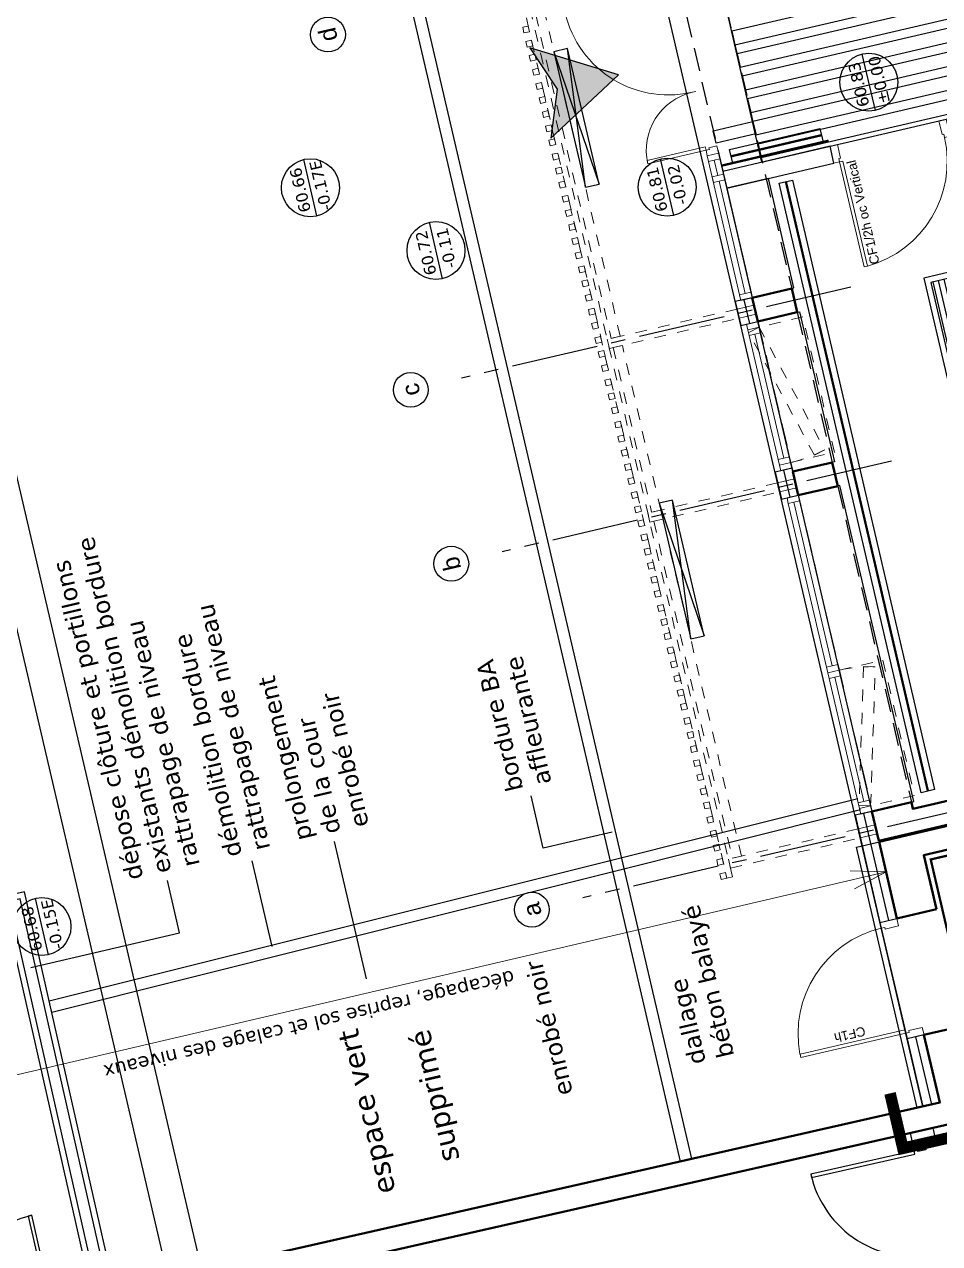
# Model space of a CAD drawing. Header units: metres. Extents: x 595893 to 596105, y 139631 to 139768.
# Drawn here: x 596065.26 to 596073.16, y 139674.83 to 139685.35 of the extents above; entities that cross this region are included whole.
import ezdxf
from ezdxf.enums import TextEntityAlignment as Align

# ---------------------------------------------------------------- set-up
doc = ezdxf.new("R2010")
doc.units = ezdxf.units.M
doc.header["$MEASUREMENT"] = 0
doc.header["$PDMODE"] = 3
doc.header["$PDSIZE"] = 0.1
for name, pattern in [('01', [0.15, 0.1, -0.05]), ('02', [0.28, 0.2, -0.08]), ('03', [0.7, 0.5, -0.2]), ('ACAD_ISO12W100', [21, 12, -3, 0, -3, 0, -3]), ('AXES2', [1.125, 0.75, -0.125, 0.125, -0.125]), ('CACHEx2', [0.75, 0.5, -0.25])]:
    doc.linetypes.add(name, pattern=pattern)
for name, color, linetype in [('00-AXE-0.00', 14, 'AXES2'), ('01-CLOISON-0.25', 3, 'Continuous'), ('01-DOUBLAGE-0.0x', 6, 'Continuous'), ('01-ISOL-0.08', 43, 'ISOLATION'), ('01-MEN-VU-0.13', 163, 'Continuous'), ('02-VU-CACHE-01-0.10', 133, '01'), ('05-COT-ALTIM-0.20', 42, 'Continuous'), ('05-COT-ALTIM-EXIST-0.20', 21, 'Continuous'), ('06-SYMB-DIVERS-0.20', 20, 'Continuous'), ('06-TXT-DETAILS-DIVERS-02.20', 2, 'Continuous'), ('06-TXT-DIVERS-0.20', 70, 'Continuous'), ('07-CHAUFFAGE-0.13', 210, 'Continuous'), ('07-CTA-0.13', 163, 'Continuous'), ('07-ECLAIRAGE-0.13', 31, 'Continuous'), ('07-PLAFONDS-0.13', 5, 'Continuous'), ('07-REVETEMENTS-INTER-0.10', 10, 'Continuous'), ('08-VU-0.08', 56, 'Continuous'), ('08-VU-0.13', 44, 'Continuous'), ('08-VU-0.20', 32, 'Continuous')]:
    doc.layers.add(name, color=color, linetype=linetype)
doc.layers.add('01-BETON-0.40', color=4, linetype='Continuous', lineweight=40)
doc.layers.add('01-MEN-CP-0.15', color=2, linetype='Continuous', lineweight=18)
doc.layers.add('10-DEMOL-GO-0.25', color=1, linetype='Continuous', plot=False)
doc.styles.add('COT', font='verdana.ttf')
doc.styles.add('détail 100', font='verdana.ttf', dxfattribs={"height": 0.1})
doc.styles.add('locaux 100', font='verdana.ttf', dxfattribs={"height": 0.22})
doc.styles.add('locaux 20', font='verdana.ttf', dxfattribs={"height": 0.07})
doc.styles.get("Standard").update_dxf_attribs({"font": 'arial.ttf'})
doc.linetypes.add('ISOLATION', pattern='A,0.0001,-0.1,[134,ltypeshp.shx,S=0.1,R=0,X=-0.1,Y=0],-0.2,[134,ltypeshp.shx,S=0.1,R=180,X=0.1,Y=0],-0.1', length=0.4001)
doc.dimstyles.new('COT50', dxfattribs={"dimtxt": 0.12, "dimasz": 0.08, "dimexe": 0.05, "dimexo": 0, "dimgap": 0.05, "dimtad": 1, "dimdec": 0, "dimlfac": 100, "dimzin": 0, "dimdsep": 46, "dimtxsty": 'COT', "dimblk": 'OPEN30', "dimcen": 0.04, "dimdle": 0.05, "dimclrd": 256, "dimclre": 256, "dimclrt": 6, "dimadec": 0, "dimazin": 0, "dimtm": 1e-09, "dimtfac": 1, "dimtdec": 0, "dimtmove": 1, "dimatfit": 0, "dimldrblk": 'OPEN30', "dimfxl": 0.05, "dimfxlon": 1, "dimtolj": 1, "dimtzin": 0, "dimlwd": -1, "dimlwe": -1, "dimarcsym": 0})

# ---------------------------------------------------------------- blocks, each defined once
blk = doc.blocks.new('Niv+Alti-Plan')
blk.add_line((-0.25, 0), (0.25, 0))
blk.add_circle((0, 0), 0.25)
at = {"style": 'détail 100'}
for tag, p in [('ALTI', (0, 0.09)), ('NIVEAU', (0, -0.09))]:
    blk.add_attdef(tag, text='', height=0.1, dxfattribs=at).set_placement(p, align=Align.MIDDLE_CENTER)
blk = doc.blocks.new('P180')
for points in [[(-1.85, 0.915), (-1.85, 0), (-1.88, 0), (-1.88, 0.915)], [(-0.08, 0.915), (-0.08, 0), (-0.05, 0), (-0.05, 0.915)], [(0, 0), (0, -0.1), (-0.065, -0.1), (-0.065, -0.03), (-0.05, -0.03), (-0.05, 0)]]:
    blk.add_lwpolyline(points, close=True)
at = {"linetype": 'Continuous'}
blk.add_lwpolyline([(-1.93, 0), (-1.93, -0.1), (-1.865, -0.1), (-1.865, -0.03), (-1.88, -0.03), (-1.88, 0)], close=True, dxfattribs=at)
for centre, start, end in [((-1.88, 0), 0, 90), ((-0.05, 0), 90, 180)]:
    blk.add_arc(centre, 0.915, start, end)
at = {"linetype": 'Continuous', "text_generation_flag": 6}
blk.add_attdef('TEXTE', (-0.188, 0.598), '', height=0.08, rotation=90, dxfattribs=at)
blk = doc.blocks.new('fen120')
at = {"layer": '01-MEN-CP-0.15'}
blk.add_line((1.2, 0.05), (0.1, 0.05), dxfattribs=at)
for points in [[(0.05, 0.1), (0, 0.1), (0, 0), (0.05, 0)], [(1.25, 0.1), (0.05, 0.1), (0.05, 0), (1.25, 0)], [(0.1, 0.1), (0.05, 0.1), (0.05, 0), (0.1, 0)], [(1.25, 0.1), (1.2, 0.1), (1.2, 0), (1.25, 0)], [(1.3, 0.1), (1.25, 0.1), (1.25, 0), (1.3, 0)]]:
    blk.add_lwpolyline(points, close=True, dxfattribs=at)
at = {"layer": '01-MEN-CP-0.15', "linetype": '01'}
blk.add_lwpolyline([(1.235, -0.214), (0.076, 0.097), (0.05, 0), (1.209, -0.311)], close=True, dxfattribs=at)
blk.add_lwpolyline([(1.25, 0), (1.25, -0.388), (0.05, -0.388), (0.05, 0)], dxfattribs=at)
blk.add_arc((0.05, 0), 1.2, 345, 0, dxfattribs=at)
blk = doc.blocks.new('P140T90')
for points in [[(-0.05, 0.915), (-0.05, 0), (-0.08, 0), (-0.08, 0.915)], [(-1.48, 0.515), (-1.48, 0), (-1.45, 0), (-1.45, 0.515)], [(-1.53, 0), (-1.53, -0.1), (-1.465, -0.1), (-1.465, -0.03), (-1.48, -0.03), (-1.48, 0)], [(0, 0), (0, -0.1), (-0.065, -0.1), (-0.065, -0.03), (-0.05, -0.03), (-0.05, 0)]]:
    blk.add_lwpolyline(points, close=True)
for centre, radius, start, end in [((-0.05, 0), 0.915, 90, 181.8789), ((-1.48, 0), 0.515, 0, 90)]:
    blk.add_arc(centre, radius, start, end)
at = {"style": 'détail 100'}
blk.add_attdef('P140T90', (-0.116, 0.156), '', height=0.08, rotation=90, dxfattribs=at)
blk = doc.blocks.new('diffuseur40x80')
at = {"layer": '07-CTA-0.13'}
h = blk.add_hatch(dxfattribs=at)
h.set_pattern_fill('_USER', color=256, scale=0.05, pattern_type=0)
h.set_pattern_definition([(0, (0, 0), (0, 0.05), [])])
h.paths.add_polyline_path([(-0.05, 0.05), (-0.05, 0.45), (-0.85, 0.45), (-0.85, 0.05)])
for points in [[(0, 0), (0, 0.5), (-0.9, 0.5), (-0.9, 0)], [(-0.05, 0.05), (-0.05, 0.45), (-0.85, 0.45), (-0.85, 0.05)]]:
    blk.add_lwpolyline(points, close=True, dxfattribs=at)
blk = doc.blocks.new('P90-15')
at = {"linetype": 'Continuous'}
for points in [[(-0.05, 0.929), (-0.05, 0), (-0.08, 0), (-0.08, 0.929)], [(-0.965, -0.03), (-0.965, -0.15), (-1.03, -0.15), (-1.03, 0), (-0.98, 0), (-0.98, -0.03)], [(0, 0), (0, -0.15), (-0.065, -0.15), (-0.065, -0.03), (-0.05, -0.03), (-0.05, 0)]]:
    blk.add_lwpolyline(points, close=True, dxfattribs=at)
blk.add_arc((-0.043, -0.006), 0.937, 92.2388, 179.6062, dxfattribs=at)
at = {"linetype": 'Continuous', "text_generation_flag": 6}
blk.add_attdef('TEXTE', text='', height=0.08, rotation=270, dxfattribs=at).set_placement((-0.105, 0.389), align=Align.CENTER)
blk = doc.blocks.new('_Open30')
at = {"color": 0, "linetype": 'ByBlock', "lineweight": -2}
for p, q in [((-1, 0.268), (0, 0)), ((0, 0), (-1, -0.268)), ((0, 0), (-1, 0))]:
    blk.add_line(p, q, dxfattribs=at)
blk = doc.blocks.new('*D121')
at = {"layer": '06-TXT-DETAILS-DIVERS-02.20', "transparency": 16777216}
for p, q in [((596072.686, 139678.083), (596072.709, 139677.986)), ((596062.662, 139675.747), (596062.684, 139675.649))]:
    blk.add_line(p, q, dxfattribs=at)
at = {"layer": '06-TXT-DETAILS-DIVERS-02.20', "lineweight": 5, "transparency": 16777216}
blk.add_line((596072.406, 139677.967), (596062.965, 139675.766), dxfattribs=at)
at = {"layer": 'Defpoints', "color": 0, "transparency": 16777216}
for p in [(596072.576, 139678.558), (596062.47, 139676.568), (596062.673, 139675.698)]:
    blk.add_point(p, dxfattribs=at)
at = {"layer": '06-TXT-DETAILS-DIVERS-02.20', "lineweight": 5, "transparency": 16777216, "xscale": 0.3, "yscale": 0.3, "zscale": 0.3}
for p, rotation in [((596072.698, 139678.035), 13.12127038304243), ((596062.673, 139675.698), 193.1212703830424)]:
    blk.add_blockref('_Open30', p, dxfattribs=dict(at, rotation=rotation))
at = {"layer": '06-TXT-DETAILS-DIVERS-02.20', "color": 6, "transparency": 16777216, "insert": (596067.716, 139676.735), "char_height": 0.12, "attachment_point": 5, "rotation": 193.1213, "style": 'COT'}
blk.add_mtext('\\A1;décapage, reprise sol et calage des niveaux', dxfattribs=at)

msp = doc.modelspace()

# ---------------------------------------------------------------- hatches: boundary and pattern name
at = {"layer": '06-SYMB-DIVERS-0.20'}
h = msp.add_hatch(color=256, dxfattribs=at)
h.dxf.hatch_style = 1
h.paths.add_polyline_path([(596069.806, 139684.367), (596070.39, 139684.914), (596069.624, 139685.146), (596069.861, 139684.79)])

# ---------------------------------------------------------------- linework, layer by layer
at = {"layer": '00-AXE-0.00'}
for p, q in [((596072.395, 139683.08), (596069.035, 139682.297)), ((596072.744, 139681.58), (596069.384, 139680.797)), ((596073.44, 139678.595), (596070.08, 139677.812))]:
    msp.add_line(p, q, dxfattribs=at)
at = {"layer": '00-AXE-0.00', "linetype": 'Continuous'}
for centre in [(596067.882, 139685.26), (596068.596, 139682.195), (596068.946, 139680.695), (596069.642, 139677.71)]:
    msp.add_circle(centre, 0.15, dxfattribs=at)
at = {"layer": '01-BETON-0.40'}
for points in [[(596071.543, 139682.99), (596071.884, 139683.069), (596071.931, 139682.864), (596071.591, 139682.785)], [(596071.892, 139681.49), (596072.233, 139681.569), (596072.281, 139681.365), (596071.94, 139681.285)], [(596072.635, 139678.305), (596073.434, 139678.491), (596073.388, 139678.686), (596072.93, 139678.579), (596072.917, 139678.638), (596072.576, 139678.558)], [(596073.132, 139677.713), (596073.023, 139678.18), (596073.481, 139678.287), (596073.436, 139678.482), (596072.637, 139678.295), (596072.791, 139677.633)], [(596073.365, 139676.709), (596073.025, 139676.63), (596073.162, 139676.045), (596065.547, 139674.319), (596065.591, 139674.123), (596073.548, 139675.927)]]:
    msp.add_lwpolyline(points, close=True, dxfattribs=at)
at = {"layer": '01-CLOISON-0.25'}
msp.add_lwpolyline([(596071.323, 139683.934), (596072.248, 139684.15), (596072.214, 139684.296), (596071.289, 139684.08)], close=True, dxfattribs=at)
at = {"layer": '01-DOUBLAGE-0.0x'}
for points in [[(596071.543, 139682.99), (596071.397, 139682.956), (596071.444, 139682.751), (596071.591, 139682.785)], [(596071.886, 139681.519), (596071.74, 139681.485), (596071.794, 139681.251), (596071.94, 139681.285)], [(596072.576, 139678.558), (596072.43, 139678.524), (596072.645, 139677.599), (596072.791, 139677.633)], [(596073.025, 139676.63), (596072.879, 139676.596), (596073.015, 139676.012)]]:
    msp.add_lwpolyline(points, dxfattribs=at)
at = {"layer": '01-ISOL-0.08', "ltscale": 0.15}
for points in [[(596071.47, 139682.973), (596071.518, 139682.768)], [(596071.813, 139681.502), (596071.867, 139681.268)], [(596072.503, 139678.541), (596072.718, 139677.616)], [(596072.952, 139676.613), (596073.089, 139676.028)]]:
    msp.add_lwpolyline(points, dxfattribs=at)
at = {"layer": '01-MEN-CP-0.15', "linetype": 'CACHEx2', "ltscale": 0.1}
for p, q in [((596069.8, 139684.3), (596069.849, 139684.311)), ((596070.169, 139682.718), (596070.217, 139682.729)), ((596070.538, 139681.135), (596070.586, 139681.147)), ((596070.906, 139679.553), (596070.955, 139679.564))]:
    msp.add_line(p, q, dxfattribs=at)
at = {"layer": '01-MEN-CP-0.15'}
for p, q in [((596071.215, 139684.176), (596071.246, 139684.045)), ((596071.257, 139683.996), (596071.483, 139683.027)), ((596071.903, 139681.225), (596072.232, 139679.813))]:
    msp.add_line(p, q, dxfattribs=at)
at = {"layer": '01-MEN-CP-0.15', "linetype": 'CACHEx2', "ltscale": 0.1}
for points in [[(596063.283, 139712.479), (596071.324, 139677.982), (596071.373, 139677.993), (596063.331, 139712.49)], [(596070.326, 139682.639), (596070.404, 139682.657), (596069.707, 139685.645), (596069.629, 139685.626)], [(596069.562, 139685.323), (596069.573, 139685.274), (596069.622, 139685.285), (596069.61, 139685.334)], [(596069.59, 139685.201), (596069.601, 139685.152), (596069.65, 139685.164), (596069.639, 139685.212)], [(596069.618, 139685.079), (596069.63, 139685.03), (596069.678, 139685.042), (596069.667, 139685.091)], [(596069.647, 139684.957), (596069.658, 139684.909), (596069.707, 139684.92), (596069.695, 139684.969)], [(596069.675, 139684.836), (596069.686, 139684.787), (596069.735, 139684.798), (596069.724, 139684.847)], [(596069.703, 139684.714), (596069.715, 139684.665), (596069.763, 139684.677), (596069.752, 139684.725)], [(596069.732, 139684.592), (596069.743, 139684.544), (596069.792, 139684.555), (596069.78, 139684.604)], [(596069.76, 139684.471), (596069.771, 139684.422), (596069.82, 139684.433), (596069.809, 139684.482)], [(596069.788, 139684.349), (596069.8, 139684.3), (596069.849, 139684.311), (596069.837, 139684.36)], [(596069.817, 139684.227), (596069.828, 139684.178), (596069.877, 139684.19), (596069.866, 139684.238)], [(596069.845, 139684.105), (596069.857, 139684.057), (596069.905, 139684.068), (596069.894, 139684.117)], [(596069.874, 139683.984), (596069.885, 139683.935), (596069.934, 139683.946), (596069.922, 139683.995)], [(596069.902, 139683.862), (596069.913, 139683.813), (596069.962, 139683.825), (596069.951, 139683.873)], [(596069.93, 139683.74), (596069.942, 139683.692), (596069.99, 139683.703), (596069.979, 139683.752)], [(596069.959, 139683.618), (596069.97, 139683.57), (596070.019, 139683.581), (596070.007, 139683.63)], [(596069.987, 139683.497), (596069.998, 139683.448), (596070.047, 139683.459), (596070.036, 139683.508)], [(596070.015, 139683.375), (596070.027, 139683.326), (596070.076, 139683.338), (596070.064, 139683.386)], [(596070.044, 139683.253), (596070.055, 139683.205), (596070.104, 139683.216), (596070.093, 139683.265)], [(596070.072, 139683.132), (596070.084, 139683.083), (596070.132, 139683.094), (596070.121, 139683.143)], [(596070.101, 139683.01), (596070.112, 139682.961), (596070.161, 139682.973), (596070.149, 139683.021)], [(596070.129, 139682.888), (596070.14, 139682.839), (596070.189, 139682.851), (596070.178, 139682.899)], [(596070.292, 139682.631), (596070.31, 139682.553), (596071.43, 139682.814), (596071.412, 139682.892)], [(596070.157, 139682.766), (596070.169, 139682.718), (596070.217, 139682.729), (596070.206, 139682.778)], [(596070.186, 139682.645), (596070.197, 139682.596), (596070.246, 139682.607), (596070.234, 139682.656)], [(596070.675, 139681.139), (596070.753, 139681.157), (596070.422, 139682.579), (596070.344, 139682.561)], [(596070.214, 139682.523), (596070.225, 139682.474), (596070.274, 139682.486), (596070.263, 139682.534)], [(596070.242, 139682.401), (596070.254, 139682.353), (596070.303, 139682.364), (596070.291, 139682.413)], [(596070.271, 139682.279), (596070.282, 139682.231), (596070.331, 139682.242), (596070.32, 139682.291)], [(596070.299, 139682.158), (596070.311, 139682.109), (596070.359, 139682.12), (596070.348, 139682.169)], [(596070.328, 139682.036), (596070.339, 139681.987), (596070.388, 139681.999), (596070.376, 139682.047)], [(596070.356, 139681.914), (596070.367, 139681.866), (596070.416, 139681.877), (596070.405, 139681.926)], [(596070.384, 139681.793), (596070.396, 139681.744), (596070.444, 139681.755), (596070.433, 139681.804)], [(596070.413, 139681.671), (596070.424, 139681.622), (596070.473, 139681.634), (596070.461, 139681.682)], [(596070.441, 139681.549), (596070.452, 139681.5), (596070.501, 139681.512), (596070.49, 139681.56)], [(596070.469, 139681.427), (596070.481, 139681.379), (596070.53, 139681.39), (596070.518, 139681.439)], [(596070.498, 139681.306), (596070.509, 139681.257), (596070.558, 139681.268), (596070.547, 139681.317)], [(596070.641, 139681.131), (596070.659, 139681.053), (596071.779, 139681.314), (596071.761, 139681.392)], [(596070.526, 139681.184), (596070.538, 139681.135), (596070.586, 139681.147), (596070.575, 139681.195)], [(596070.555, 139681.062), (596070.566, 139681.014), (596070.615, 139681.025), (596070.603, 139681.074)], [(596071.371, 139678.154), (596071.449, 139678.172), (596070.771, 139681.08), (596070.693, 139681.061)], [(596070.583, 139680.941), (596070.594, 139680.892), (596070.643, 139680.903), (596070.632, 139680.952)], [(596070.611, 139680.819), (596070.623, 139680.77), (596070.671, 139680.781), (596070.66, 139680.83)], [(596070.64, 139680.697), (596070.651, 139680.648), (596070.7, 139680.66), (596070.688, 139680.708)], [(596070.668, 139680.575), (596070.679, 139680.527), (596070.728, 139680.538), (596070.717, 139680.587)], [(596070.696, 139680.454), (596070.708, 139680.405), (596070.757, 139680.416), (596070.745, 139680.465)], [(596070.725, 139680.332), (596070.736, 139680.283), (596070.785, 139680.295), (596070.774, 139680.343)], [(596070.753, 139680.21), (596070.765, 139680.161), (596070.813, 139680.173), (596070.802, 139680.222)], [(596070.782, 139680.088), (596070.793, 139680.04), (596070.842, 139680.051), (596070.83, 139680.1)], [(596070.81, 139679.967), (596070.821, 139679.918), (596070.87, 139679.929), (596070.859, 139679.978)], [(596070.838, 139679.845), (596070.85, 139679.796), (596070.898, 139679.808), (596070.887, 139679.856)], [(596070.867, 139679.723), (596070.878, 139679.675), (596070.927, 139679.686), (596070.915, 139679.735)], [(596070.895, 139679.602), (596070.906, 139679.553), (596070.955, 139679.564), (596070.944, 139679.613)], [(596070.923, 139679.48), (596070.935, 139679.431), (596070.983, 139679.442), (596070.972, 139679.491)], [(596070.952, 139679.358), (596070.963, 139679.309), (596071.012, 139679.321), (596071.001, 139679.369)], [(596070.98, 139679.236), (596070.992, 139679.188), (596071.04, 139679.199), (596071.029, 139679.248)], [(596071.009, 139679.115), (596071.02, 139679.066), (596071.069, 139679.077), (596071.057, 139679.126)], [(596071.037, 139678.993), (596071.048, 139678.944), (596071.097, 139678.956), (596071.086, 139679.004)], [(596071.065, 139678.871), (596071.077, 139678.823), (596071.125, 139678.834), (596071.114, 139678.883)], [(596071.094, 139678.749), (596071.105, 139678.701), (596071.154, 139678.712), (596071.142, 139678.761)], [(596071.122, 139678.628), (596071.133, 139678.579), (596071.182, 139678.59), (596071.171, 139678.639)], [(596071.15, 139678.506), (596071.162, 139678.457), (596071.21, 139678.469), (596071.199, 139678.517)], [(596071.179, 139678.384), (596071.19, 139678.336), (596071.239, 139678.347), (596071.228, 139678.396)], [(596071.337, 139678.146), (596071.355, 139678.068), (596072.475, 139678.33), (596072.457, 139678.407)], [(596071.207, 139678.263), (596071.219, 139678.214), (596071.267, 139678.225), (596071.256, 139678.274)], [(596071.236, 139678.141), (596071.247, 139678.092), (596071.296, 139678.104), (596071.284, 139678.152)], [(596071.264, 139678.019), (596071.275, 139677.97), (596071.324, 139677.982), (596071.313, 139678.03)]]:
    msp.add_lwpolyline(points, close=True, dxfattribs=at)
at = {"layer": '01-MEN-CP-0.15'}
for points in [[(596071.155, 139684.213), (596071.166, 139684.165), (596071.264, 139684.187), (596071.252, 139684.236)], [(596071.166, 139684.165), (596071.434, 139683.016), (596071.532, 139683.038), (596071.264, 139684.187)], [(596071.197, 139684.033), (596071.208, 139683.985), (596071.306, 139684.007), (596071.294, 139684.056)], [(596071.434, 139683.016), (596071.445, 139682.967), (596071.543, 139682.99), (596071.532, 139683.038)], [(596071.412, 139682.892), (596071.43, 139682.814), (596071.576, 139682.848), (596071.558, 139682.926)], [(596071.761, 139681.392), (596071.779, 139681.314), (596071.925, 139681.349), (596071.907, 139681.426)], [(596071.843, 139681.263), (596071.854, 139681.214), (596071.951, 139681.237), (596071.94, 139681.285)], [(596071.854, 139681.214), (596072.183, 139679.802), (596072.281, 139679.824), (596071.951, 139681.237)], [(596072.457, 139678.407), (596072.475, 139678.33), (596072.621, 139678.364), (596072.603, 139678.441)]]:
    msp.add_lwpolyline(points, close=True, dxfattribs=at)
at = {"layer": '01-MEN-VU-0.13'}
msp.add_lwpolyline([(596065.991, 139674.419), (596065.226, 139677.803), (596064.524, 139677.645), (596064.546, 139677.547), (596065.15, 139677.683), (596065.893, 139674.397)], dxfattribs=at)
at = {"layer": '02-VU-CACHE-01-0.10', "linetype": '02'}
for p, q in [((596070.905, 139685.726), (596071.543, 139682.99)), ((596071.246, 139685.806), (596071.884, 139683.069)), ((596071.591, 139682.785), (596071.892, 139681.49)), ((596071.931, 139682.864), (596072.233, 139681.569)), ((596072.281, 139681.365), (596072.917, 139678.638)), ((596071.94, 139681.285), (596072.576, 139678.558))]:
    msp.add_line(p, q, dxfattribs=at)
at = {"layer": '06-SYMB-DIVERS-0.20'}
msp.add_lwpolyline([(596069.806, 139684.367), (596070.39, 139684.914), (596069.624, 139685.146), (596069.861, 139684.79), (596069.806, 139684.367)], dxfattribs=at)
at = {"layer": '06-TXT-DETAILS-DIVERS-02.20', "color": 251, "linetype": '03', "true_color": 0x666666, "const_width": 0.1}
msp.add_lwpolyline([(596072.732, 139676.125), (596072.843, 139675.651), (596079.377, 139677.145), (596078.844, 139679.434), (596086.498, 139681.218), (596087.501, 139676.896)], dxfattribs=at)
at = {"layer": '06-TXT-DETAILS-DIVERS-02.20'}
for points in [[(596070.335, 139678.379), (596069.739, 139678.24), (596069.634, 139678.693)], [(596068.213, 139677.113), (596067.937, 139678.298)], [(596067.399, 139677.392), (596067.227, 139678.132)], [(596065.317, 139677.21), (596066.602, 139677.509), (596066.497, 139677.962)]]:
    msp.add_lwpolyline(points, dxfattribs=at)
at = {"layer": '07-CHAUFFAGE-0.13'}
for points in [[(596071.347, 139684.269), (596072.127, 139684.45), (596072.154, 139684.333), (596071.375, 139684.152)], [(596073, 139678.719), (596071.775, 139683.978), (596071.891, 139684.005), (596073.117, 139678.746)]]:
    msp.add_lwpolyline(points, close=True, dxfattribs=at)
at = {"layer": '07-CHAUFFAGE-0.13', "linetype": '01', "const_width": 0.02}
for points in [[(596071.361, 139684.21), (596072.14, 139684.392)], [(596073.059, 139678.733), (596071.833, 139683.992)]]:
    msp.add_lwpolyline(points, dxfattribs=at)
at = {"layer": '07-ECLAIRAGE-0.13'}
for p, q in [((596069.831, 139685.111), (596070.221, 139683.97)), ((596070.104, 139683.943), (596069.948, 139685.139)), ((596070.74, 139681.216), (596071.129, 139680.074)), ((596071.012, 139680.047), (596070.856, 139681.243))]:
    msp.add_line(p, q, dxfattribs=at)
for points in [[(596069.831, 139685.111), (596070.104, 139683.943), (596070.221, 139683.97), (596069.948, 139685.139)], [(596070.74, 139681.216), (596071.012, 139680.047), (596071.129, 139680.074), (596070.856, 139681.243)]]:
    msp.add_lwpolyline(points, close=True, dxfattribs=at)
at = {"layer": '07-PLAFONDS-0.13'}
for points in [[(596071.393, 139685.173), (596073.585, 139685.683), (596073.557, 139685.8), (596071.366, 139685.289)], [(596071.439, 139684.978), (596073.63, 139685.489), (596073.603, 139685.605), (596071.412, 139685.095)], [(596071.484, 139684.783), (596073.675, 139685.294), (596073.648, 139685.411), (596071.457, 139684.9)], [(596071.53, 139684.588), (596073.721, 139685.099), (596073.694, 139685.216), (596071.502, 139684.705)], [(596071.575, 139684.394), (596073.766, 139684.904), (596073.739, 139685.021), (596071.548, 139684.51)], [(596071.62, 139684.199), (596073.812, 139684.71), (596073.784, 139684.826), (596071.593, 139684.316)]]:
    msp.add_lwpolyline(points, close=True, dxfattribs=at)
at = {"layer": '07-REVETEMENTS-INTER-0.10', "color": 80, "linetype": 'ACAD_ISO12W100', "ltscale": 0.01, "true_color": 0x3fff00, "const_width": 0.02}
msp.add_lwpolyline([(596072.202, 139684.345), (596071.277, 139684.129)], dxfattribs=at)
at = {"layer": '07-REVETEMENTS-INTER-0.10', "linetype": '01', "const_width": 0.02}
msp.add_lwpolyline([(596073.54, 139676.182), (596073.083, 139678.143), (596074.831, 139678.55), (596075.29, 139676.579)], close=True, dxfattribs=at)
at = {"layer": '08-VU-0.08'}
msp.add_lwpolyline([(596073.577, 139684.614), (596073.123, 139686.562), (596071.175, 139686.108), (596071.622, 139684.158)], close=True, dxfattribs=at)
at = {"layer": '08-VU-0.13'}
for p, q in [((596065.476, 139676.924), (596072.454, 139678.67)), ((596065.498, 139676.827), (596072.478, 139678.573)), ((596072.645, 139677.599), (596072.879, 139676.596))]:
    msp.add_line(p, q, dxfattribs=at)
for points in [[(596066.793, 139674.601), (596056.902, 139717.032), (596056.61, 139716.964), (596066.501, 139674.535)], [(596064.462, 139712.708), (596062.37, 139712.22), (596070.921, 139675.537)], [(596064.484, 139712.611), (596062.49, 139712.146), (596071.018, 139675.559)], [(596066.039, 139674.43), (596065.264, 139677.863), (596064.464, 139677.682), (596064.508, 139677.487), (596065.113, 139677.623), (596065.844, 139674.386)]]:
    msp.add_lwpolyline(points, dxfattribs=at)
for points in [[(596071.323, 139683.934), (596071.543, 139682.99), (596071.903, 139683.074), (596071.683, 139684.018)], [(596071.892, 139681.49), (596071.591, 139682.785), (596071.951, 139682.869), (596072.253, 139681.574)], [(596072.3, 139681.369), (596071.94, 139681.285), (596072.576, 139678.558), (596072.936, 139678.642)]]:
    msp.add_lwpolyline(points, close=True, dxfattribs=at)
at = {"layer": '08-VU-0.20', "color": 251, "true_color": 0x666666}
for p, q in [((596072.906, 139675.782), (596072.929, 139675.679)), ((596073.101, 139675.826), (596073.124, 139675.723)), ((596072.929, 139675.679), (596073.124, 139675.723))]:
    msp.add_line(p, q, dxfattribs=at)
at = {"layer": '10-DEMOL-GO-0.25'}
msp.add_lwpolyline([(596071.207, 139684.431), (596071.548, 139684.51), (596071.573, 139684.403), (596071.232, 139684.324)], close=True, dxfattribs=at)
at = {"layer": 'Defpoints'}
msp.add_lwpolyline([(596073.015, 139676.012), (596064.462, 139712.708), (596068.657, 139713.686), (596065.89, 139725.584), (596052.445, 139722.45), (596053.474, 139717.82), (596024.845, 139711.281), (596033.013, 139674.964), (596025.286, 139673.226), (596025.219, 139673.524), (596023.121, 139673.052), (596025.601, 139662.027), (596027.694, 139662.515), (596026.475, 139667.937), (596033.977, 139669.624), (596034.52, 139667.284)], close=True, dxfattribs=at)
msp.add_lwpolyline([(596089.729, 139668.614), (596068.609, 139663.892), (596069.443, 139660.236, -0.321934), (596075.303, 139655.257, -0.55798), (596067.463, 139647.231, -0.683756), (596065.666, 139659.308), (596063.148, 139662.547), (596029.592, 139654.963), (596026.676, 139667.851), (596033.993, 139669.556), (596034.52, 139667.284), (596072.967, 139676.001), (596072.442, 139678.25), (596086.723, 139681.579)], format="xyb", close=True, dxfattribs=at)

# ---------------------------------------------------------------- block references
at = {"rotation": 103.1212703830424}
msp.add_blockref('diffuseur40x80', (596073.51, 139683.273), dxfattribs=at)
at = {"layer": '01-MEN-CP-0.15'}
for name, p, rotation in [('P140T90', (596070.808, 139685.703), 103.1212708635045), ('fen120', (596072.576, 139678.558), 103.1212703735381)]:
    msp.add_blockref(name, p, dxfattribs=dict(at, rotation=rotation))
ref = msp.add_blockref('P90-15', (596072.248, 139684.15), dxfattribs=dict(at, rotation=193.1212703756205))
ref.add_attrib('TEXTE', 'CF1/2h oc Vertical', dxfattribs={"layer": '0', "linetype": 'Continuous', "height": 0.08, "rotation": 283.1213, "text_generation_flag": 6}).set_placement((596072.538, 139683.736), align=Align.CENTER)
at = {"layer": '01-MEN-CP-0.15', "xscale": -1, "rotation": 103.1212703845867}
msp.add_blockref('fen120', (596071.591, 139682.785), dxfattribs=at)
at = {"layer": '01-MEN-CP-0.15'}
ref = msp.add_blockref('P90-15', (596072.879, 139676.596), dxfattribs=dict(at, xscale=-1, rotation=103.1212704086974))
ref.add_attrib('TEXTE', 'CF1h', dxfattribs={"layer": '0', "linetype": 'Continuous', "height": 0.08, "rotation": 13.1213, "text_generation_flag": 6}).set_placement((596072.376, 139676.672), align=Align.CENTER)
at = {"layer": '05-COT-ALTIM-0.20', "ltscale": 10, "rotation": 103.1212703830424}
for p, values in [((596072.549, 139684.849), {'ALTI': '60.83', 'NIVEAU': '%%p0.00'}), ((596070.809, 139683.944), {'ALTI': '60.81', 'NIVEAU': '-0.02'}), ((596068.814, 139683.397), {'ALTI': '60.72', 'NIVEAU': '-0.11'})]:
    msp.add_blockref('Niv+Alti-Plan', p, dxfattribs=at).add_auto_attribs(values)
at = {"layer": '05-COT-ALTIM-EXIST-0.20', "ltscale": 10, "rotation": 103.1212703830424}
for p, values in [((596067.73, 139683.939), {'ALTI': '60.66', 'NIVEAU': '-0.17E'}), ((596065.414, 139677.564), {'ALTI': '60.68', 'NIVEAU': '-0.15E'})]:
    msp.add_blockref('Niv+Alti-Plan', p, dxfattribs=at).add_auto_attribs(values)
at = {"layer": '08-VU-0.20', "color": 251, "true_color": 0x666666, "rotation": 102.7482358794979}
msp.add_blockref('P180', (596072.929, 139675.679), dxfattribs=at)
at = {"layer": '08-VU-0.20', "color": 251, "true_color": 0x666666, "xscale": -1, "rotation": 12.77411298448016}
msp.add_blockref('P180', (596063.694, 139673.765), dxfattribs=at)

# ---------------------------------------------------------------- texts
at = {"layer": '00-AXE-0.00'}
for s, p in [('d', (596067.882, 139685.26)), ('c', (596068.596, 139682.195)), ('b', (596068.946, 139680.695)), ('a', (596069.642, 139677.71))]:
    msp.add_text(s, height=0.15, rotation=103.1213, dxfattribs=at).set_placement(p, align=Align.MIDDLE_CENTER)
at = {"layer": '06-TXT-DETAILS-DIVERS-02.20', "char_height": 0.15, "width": 3.00404, "attachment_point": 4, "rotation": 103.1213, "style": 'locaux 20'}
for s, insert in [('dépose clôture et portillons existants démolition bordure rattrapage de niveau', (596066.481, 139678.03)), ('démolition bordure rattrapage de niveau', (596067.211, 139678.2)), ('bordure BA\\Paffleurante', (596069.618, 139678.761)), ('prolongement\\Pde la cour\\Penrobé noir', (596067.921, 139678.366)), ('dallage\\Pbéton balayé', (596071.214, 139676.41)), ('enrobé noir', (596069.924, 139676.109))]:
    msp.add_mtext(s, dxfattribs=dict(at, insert=insert))
at = {"layer": '06-TXT-DIVERS-0.20', "insert": (596068.532, 139676.04), "char_height": 0.18, "width": 5.2528, "attachment_point": 5, "rotation": 103.1213, "style": 'locaux 100'}
msp.add_mtext('espace vert\\P\\Psupprimé', dxfattribs=at)

# ---------------------------------------------------------------- dimensions: what is measured, and where the dimension line sits
at = {"layer": '06-TXT-DETAILS-DIVERS-02.20'}
dim = msp.add_linear_dim(base=(596062.673, 139675.698), p1=(596072.576, 139678.558), p2=(596062.47, 139676.568), angle=193.1213, text='décapage, reprise sol et calage des niveaux', dimstyle='COT50', override={"dimasz": 0.3, "dimlwd": 5}, dxfattribs=at)
dim.commit()
dim.dimension.update_dxf_attribs({"geometry": '*D121', "text_midpoint": (596067.716, 139676.735)})

doc.saveas('drawing.dxf')
